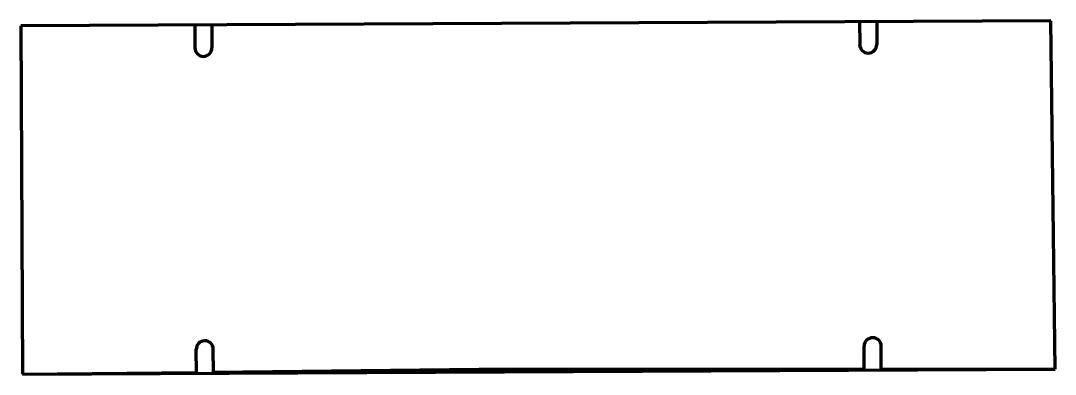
# Model space of a CAD drawing. Header units: inches. Extents: x 0 to 45.3, y 0 to 15.5.
import ezdxf

# ---------------------------------------------------------------- set-up
doc = ezdxf.new("R2010")
doc.units = ezdxf.units.IN
doc.header["$MEASUREMENT"] = 0
doc.layers.add('1', color=7, linetype='Continuous')

msp = doc.modelspace()

# ---------------------------------------------------------------- linework, layer by layer
at = {"color": 7, "lineweight": 90}
for p, q in [((45.124, 15.473), (0, 15.25)), ((45.325, 0.224), (45.124, 15.473)), ((0, 15.25), (0.075, 0)), ((0.075, 0), (45.325, 0.224)), ((0.075, 0), (7.7, 0.085)), ((8.45, 0.094), (20.075, 0.224)), ((20.075, 0.224), (36.95, 0.224)), ((37.7, 0.224), (45.325, 0.224))]:
    msp.add_line(p, q, dxfattribs=at)
at = {"layer": '1', "color": 7, "lineweight": 90}
for p, q in [((36.75, 15.432), (36.755, 14.432)), ((37.5, 15.435), (37.504, 14.435)), ((7.625, 15.288), (7.63, 14.288)), ((8.375, 15.291), (8.38, 14.291)), ((7.7, 0.085), (7.689, 1.085)), ((8.45, 0.094), (8.439, 1.094)), ((36.95, 0.224), (36.95, 1.224)), ((37.7, 0.224), (37.7, 1.224)), ((0.075, 0), (45.325, 0.224))]:
    msp.add_line(p, q, dxfattribs=at)
at = {"layer": '1', "color": 1, "lineweight": 90}
msp.add_line((0.075, 0), (45.325, 0.224), dxfattribs=at)
at = {"layer": '1', "color": 7, "lineweight": 90}
for centre, start, end in [((8.005, 14.289), 180.2836, 0.2836), ((37.129, 14.434), 180.2836, 0.2836), ((8.064, 1.09), 0.6417, 180.6417), ((37.325, 1.224), 360, 180)]:
    msp.add_arc(centre, 0.375, start, end, dxfattribs=at)

doc.saveas('drawing.dxf')
